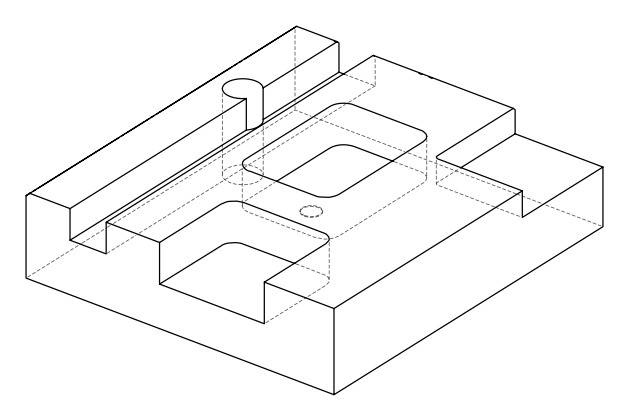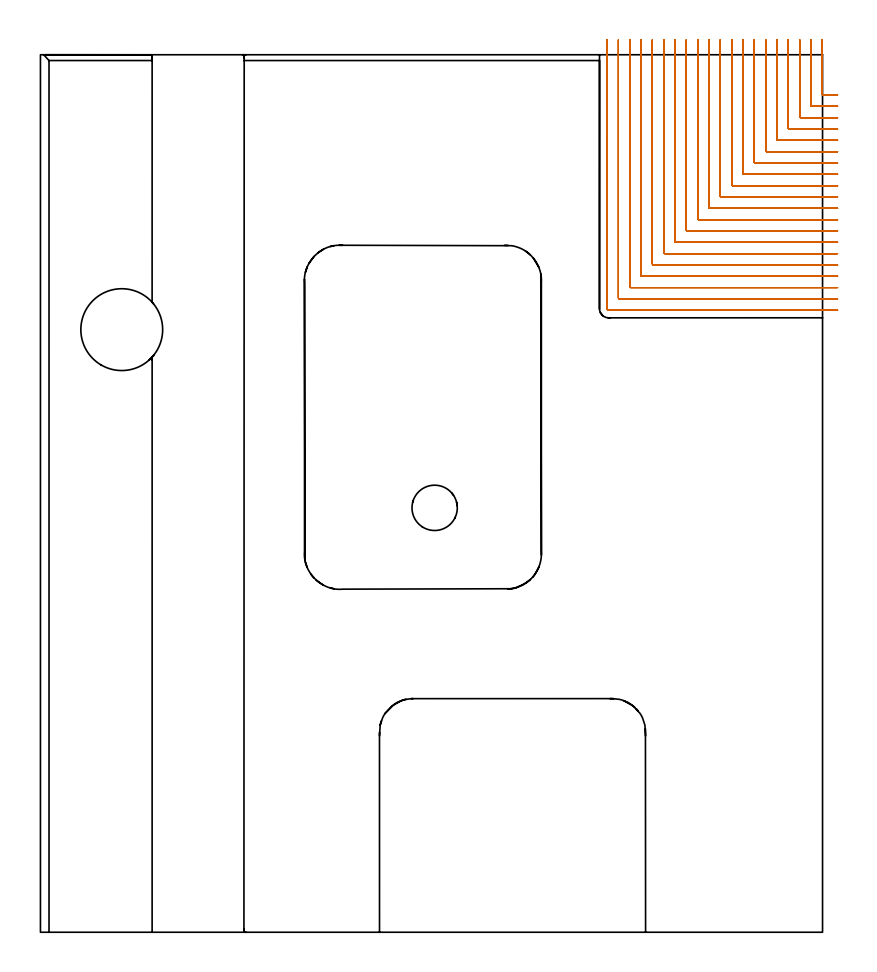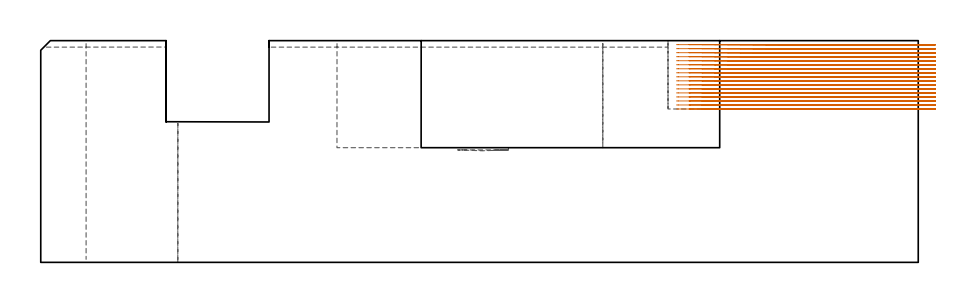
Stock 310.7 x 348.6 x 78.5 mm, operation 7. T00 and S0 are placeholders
(PLAN: 10 operations, 6 tool changes, 130.7 min)
(1 INDEXABLE_INSERT_DRILL_THROUGH_HOLE_FROM_SOLID | STEP1HOLE | NXT0302_007 | 0.33 min | 19950 mm3)
(2 DRILL_TO_ENLARGE_THROUGH_HOLE | STEP1HOLE | UGT0301_001 | 0.37 min | 45139 mm3)
(3 INDEXABLE_INSERT_DRILL_BLIND_HOLE_FROM_SOLID | STEP1POCKET | NXT0302_007 | 0.02 min | 9855 mm3)
(4 AREA_MILL | FG_CHAMFER_SURFACE | UGT0205_001 | 0.49 min | 120 mm3)
(5 AREA_MILL_1 | FG_CHAMFER_SURFACE_1 | UGT0205_001 | 1.28 min | 383 mm3)
(6 AREA_MILL_2 | FG_CHAMFER_SURFACE_2 | UGT0205_001 | 5.71 min | 2013 mm3)
(7 MILL_CORNER_NOTCH_RECTANGULAR | CORNER_NOTCH_RECTANGULAR | NXT0201_008 | Follow Part, ap 1.5, ae 75% | 85.57 min | 224010 mm3)
(8 MILL_RECTANGULAR_POCKET | POCKET_RECTANGULAR_STRAIGHT | UGT0201_094 | Follow Part, ap 5, ae 75% | 13.93 min | 471204 mm3)
(9 MILL_SLOT | SLOT_PARTIAL_RECTANGULAR | UGT0201_094 | Follow Part, ap 5, ae 75% | 16.21 min | 368966 mm3)
(10 MILL_RECTANGULAR_SLOT | SLOT_RECTANGULAR | UGT0201_004 | Follow Part, ap 8, ae 75% | 6.77 min | 363640 mm3)
(TOOL NXT0302_007 | Index. Insert Drill 18mm [880-D1800L25-05] | D18 PA176 FL90 Z2)
(TOOL UGT0301_001 | Twist Drill 32.5 mm | D32.5 PA118 FL185 Z2)
(TOOL UGT0205_001 | Chamfer Mill 20 x 3 x 45 deg. | D20 FL50 Z2)
(TOOL NXT0201_008 | ENDMILL 6mm [2P460-0600-NA 1630] | D6 FL26 Z6)
(TOOL UGT0201_094 | End mill 20 mm | D20 FL38 Z4)
(TOOL UGT0201_004 | End Mill 32 mm | D32 FL53 Z6)
(OP 7 MILL_CORNER_NOTCH_RECTANGULAR)
G17 G21 G94 G90
T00 M6
G54
G17 G0 G90 X310.6 Y354.6 S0 M3
G43 Z88.5 H1
Z77.076
G94 G1 Y351.6 F250.
Y332.895 F500.
G3 X310.895 Y332.6 R0.3
G1 X313.7
X316.7 F250.
G0 Z88.5
X306.1 Y354.6
Z77.076
G1 Y351.6
Y328.395 F500.
G3 X306.395 Y328.1 R0.3
G1 X313.7
X316.7 F250.
G0 Z88.5
X301.6 Y354.6
Z77.076
G1 Y351.6
Y323.895 F500.
G3 X301.895 Y323.6 R0.3
G1 X313.7
X316.7 F250.
G0 Z88.5
X297.1 Y354.6
Z77.076
G1 Y351.6
Y319.395 F500.
G3 X297.395 Y319.1 R0.3
G1 X313.7
X316.7 F250.
G0 Z88.5
X292.6 Y354.6
Z77.076
G1 Y351.6
Y314.895 F500.
G3 X292.895 Y314.6 R0.3
G1 X313.7
X316.7 F250.
G0 Z88.5
X288.1 Y354.6
Z77.076
G1 Y351.6
Y310.395 F500.
G3 X288.395 Y310.1 R0.3
G1 X313.7
X316.7 F250.
G0 Z88.5
X283.6 Y354.6
Z77.076
G1 Y351.6
Y305.896 F500.
G3 X283.896 Y305.6 R0.3
G1 X313.7
X316.7 F250.
G0 Z88.5
X279.1 Y354.6
Z77.076
G1 Y351.6
Y301.396 F500.
G3 X279.396 Y301.1 R0.3
G1 X313.7
X316.7 F250.
G0 Z88.5
X274.6 Y354.6
Z77.076
G1 Y351.6
Y296.896 F500.
G3 X274.896 Y296.6 R0.3
G1 X313.7
X316.7 F250.
G0 Z88.5
X270.1 Y354.6
Z77.076
G1 Y351.6
Y292.396 F500.
G3 X270.396 Y292.1 R0.3
G1 X313.7
X316.7 F250.
G0 Z88.5
X265.6 Y354.6
Z77.076
G1 Y351.6
Y287.896 F500.
G3 X265.896 Y287.6 R0.3
G1 X313.7
X316.7 F250.
G0 Z88.5
X261.1 Y354.6
Z77.076
G1 Y351.6
Y283.396 F500.
G3 X261.396 Y283.1 R0.3
G1 X313.7
X316.7 F250.
G0 Z88.5
X256.6 Y354.6
Z77.076
G1 Y351.6
Y278.897 F500.
G3 X256.897 Y278.6 R0.3
G1 X313.7
X316.7 F250.
G0 Z88.5
X252.1 Y354.6
Z77.076
G1 Y351.6
Y274.397 F500.
G3 X252.397 Y274.1 R0.3
G1 X313.7
X316.7 F250.
G0 Z88.5
X247.6 Y354.6
Z77.076
G1 Y351.6
Y269.897 F500.
G3 X247.897 Y269.6 R0.3
G1 X313.7
X316.7 F250.
G0 Z88.5
X243.1 Y354.6
Z77.076
G1 Y351.6
Y265.397 F500.
G3 X243.397 Y265.1 R0.3
G1 X313.7
X316.7 F250.
G0 Z88.5
X238.6 Y354.6
Z77.076
G1 Y351.6
Y260.897 F500.
G3 X238.897 Y260.6 R0.3
G1 X313.7
X316.7 F250.
G0 Z88.5
X234.1 Y354.6
Z77.076
G1 Y351.6
Y256.397 F500.
G3 X234.397 Y256.1 R0.3
G1 X313.7
X316.7 F250.
G0 Z88.5
X229.6 Y354.6
Z77.076
G1 Y351.6
Y251.898 F500.
G3 X229.898 Y251.6 R0.3
G1 X313.7
X316.7 F250.
G0 Z88.5
X225.1 Y354.6
Z77.076
G1 Y351.6
Y247.7 F500.
G3 X225.7 Y247.1 R0.6
G1 X313.7
X316.7 F250.
G0 Z88.5
X310.6 Y354.6
Z75.653
G1 Y351.6
Y332.895 F500.
G3 X310.895 Y332.6 R0.3
G1 X313.7
X316.7 F250.
G0 Z88.5
X306.1 Y354.6
Z75.653
G1 Y351.6
Y328.395 F500.
G3 X306.395 Y328.1 R0.3
G1 X313.7
X316.7 F250.
G0 Z88.5
X301.6 Y354.6
Z75.653
G1 Y351.6
Y323.895 F500.
G3 X301.895 Y323.6 R0.3
G1 X313.7
X316.7 F250.
G0 Z88.5
X297.1 Y354.6
Z75.653
G1 Y351.6
Y319.395 F500.
G3 X297.395 Y319.1 R0.3
G1 X313.7
X316.7 F250.
G0 Z88.5
X292.6 Y354.6
Z75.653
G1 Y351.6
Y314.895 F500.
G3 X292.895 Y314.6 R0.3
G1 X313.7
X316.7 F250.
G0 Z88.5
X288.1 Y354.6
Z75.653
G1 Y351.6
Y310.395 F500.
G3 X288.395 Y310.1 R0.3
G1 X313.7
X316.7 F250.
G0 Z88.5
X283.6 Y354.6
Z75.653
G1 Y351.6
Y305.896 F500.
G3 X283.896 Y305.6 R0.3
G1 X313.7
X316.7 F250.
G0 Z88.5
X279.1 Y354.6
Z75.653
G1 Y351.6
Y301.396 F500.
G3 X279.396 Y301.1 R0.3
G1 X313.7
X316.7 F250.
G0 Z88.5
X274.6 Y354.6
Z75.653
G1 Y351.6
Y296.896 F500.
G3 X274.896 Y296.6 R0.3
G1 X313.7
X316.7 F250.
G0 Z88.5
X270.1 Y354.6
Z75.653
G1 Y351.6
Y292.396 F500.
G3 X270.396 Y292.1 R0.3
G1 X313.7
X316.7 F250.
G0 Z88.5
X265.6 Y354.6
Z75.653
G1 Y351.6
Y287.896 F500.
G3 X265.896 Y287.6 R0.3
G1 X313.7
X316.7 F250.
G0 Z88.5
X261.1 Y354.6
Z75.653
G1 Y351.6
Y283.396 F500.
G3 X261.397 Y283.1 R0.3
G1 X313.7
X316.7 F250.
G0 Z88.5
X256.6 Y354.6
Z75.653
G1 Y351.6
Y278.897 F500.
G3 X256.897 Y278.6 R0.3
G1 X313.7
X316.7 F250.
G0 Z88.5
X252.1 Y354.6
Z75.653
G1 Y351.6
Y274.397 F500.
G3 X252.397 Y274.1 R0.3
G1 X313.7
X316.7 F250.
G0 Z88.5
X247.6 Y354.6
Z75.653
G1 Y351.6
Y269.897 F500.
G3 X247.897 Y269.6 R0.3
G1 X313.7
X316.7 F250.
G0 Z88.5
X243.1 Y354.6
Z75.653
G1 Y351.6
Y265.397 F500.
G3 X243.397 Y265.1 R0.3
G1 X313.7
X316.7 F250.
G0 Z88.5
X238.6 Y354.6
Z75.653
G1 Y351.6
Y260.897 F500.
G3 X238.897 Y260.6 R0.3
G1 X313.7
X316.7 F250.
G0 Z88.5
X234.1 Y354.6
Z75.653
G1 Y351.6
Y256.397 F500.
G3 X234.397 Y256.1 R0.3
G1 X313.7
X316.7 F250.
G0 Z88.5
X229.6 Y354.6
Z75.653
G1 Y351.6
Y251.898 F500.
G3 X229.898 Y251.6 R0.3
G1 X313.7
X316.7 F250.
G0 Z88.5
X225.1 Y354.6
Z75.653
G1 Y351.6
Y247.7 F500.
G3 X225.7 Y247.1 R0.6
G1 X313.7
X316.7 F250.
G0 Z88.5
X310.6 Y354.6
Z74.229
G1 Y351.6
Y332.895 F500.
G3 X310.895 Y332.6 R0.3
G1 X313.7
X316.7 F250.
G0 Z88.5
X306.1 Y354.6
Z74.229
G1 Y351.6
Y328.395 F500.
G3 X306.395 Y328.1 R0.3
G1 X313.7
X316.7 F250.
G0 Z88.5
X301.6 Y354.6
Z74.229
G1 Y351.6
Y323.895 F500.
G3 X301.895 Y323.6 R0.3
G1 X313.7
X316.7 F250.
G0 Z88.5
X297.1 Y354.6
Z74.229
G1 Y351.6
Y319.395 F500.
G3 X297.395 Y319.1 R0.3
G1 X313.7
X316.7 F250.
G0 Z88.5
X292.6 Y354.6
Z74.229
G1 Y351.6
Y314.895 F500.
G3 X292.895 Y314.6 R0.3
G1 X313.7
X316.7 F250.
G0 Z88.5
X288.1 Y354.6
Z74.229
G1 Y351.6
Y310.395 F500.
G3 X288.395 Y310.1 R0.3
G1 X313.7
X316.7 F250.
G0 Z88.5
X283.6 Y354.6
Z74.229
G1 Y351.6
Y305.896 F500.
G3 X283.896 Y305.6 R0.3
G1 X313.7
X316.7 F250.
G0 Z88.5
X279.1 Y354.6
Z74.229
G1 Y351.6
Y301.396 F500.
G3 X279.396 Y301.1 R0.3
G1 X313.7
X316.7 F250.
G0 Z88.5
X274.6 Y354.6
Z74.229
G1 Y351.6
Y296.896 F500.
G3 X274.896 Y296.6 R0.3
G1 X313.7
X316.7 F250.
G0 Z88.5
X270.1 Y354.6
Z74.229
G1 Y351.6
Y292.396 F500.
G3 X270.396 Y292.1 R0.3
G1 X313.7
X316.7 F250.
G0 Z88.5
X265.6 Y354.6
Z74.229
G1 Y351.6
Y287.896 F500.
G3 X265.896 Y287.6 R0.3
G1 X313.7
X316.7 F250.
G0 Z88.5
X261.1 Y354.6
Z74.229
G1 Y351.6
Y283.396 F500.
G3 X261.396 Y283.1 R0.3
G1 X313.7
X316.7 F250.
G0 Z88.5
X256.6 Y354.6
Z74.229
G1 Y351.6
Y278.897 F500.
G3 X256.897 Y278.6 R0.3
G1 X313.7
X316.7 F250.
G0 Z88.5
X252.1 Y354.6
Z74.229
G1 Y351.6
Y274.397 F500.
G3 X252.397 Y274.1 R0.3
G1 X313.7
X316.7 F250.
G0 Z88.5
X247.6 Y354.6
Z74.229
G1 Y351.6
Y269.897 F500.
G3 X247.897 Y269.6 R0.3
G1 X313.7
X316.7 F250.
G0 Z88.5
X243.1 Y354.6
Z74.229
G1 Y351.6
Y265.397 F500.
G3 X243.397 Y265.1 R0.3
G1 X313.7
X316.7 F250.
G0 Z88.5
X238.6 Y354.6
Z74.229
G1 Y351.6
Y260.897 F500.
G3 X238.897 Y260.6 R0.3
G1 X313.7
X316.7 F250.
G0 Z88.5
X234.1 Y354.6
Z74.229
G1 Y351.6
Y256.397 F500.
G3 X234.397 Y256.1 R0.3
G1 X313.7
X316.7 F250.
G0 Z88.5
X229.6 Y354.6
Z74.229
G1 Y351.6
Y251.898 F500.
G3 X229.898 Y251.6 R0.3
G1 X313.7
X316.7 F250.
G0 Z88.5
X225.1 Y354.6
Z74.229
G1 Y351.6
Y247.7 F500.
G3 X225.7 Y247.1 R0.6
G1 X313.7
X316.7 F250.
G0 Z88.5
X310.6 Y354.6
Z72.806
G1 Y351.6
Y332.895 F500.
G3 X310.895 Y332.6 R0.3
G1 X313.7
X316.7 F250.
G0 Z88.5
X306.1 Y354.6
Z72.806
G1 Y351.6
Y328.395 F500.
G3 X306.395 Y328.1 R0.3
G1 X313.7
X316.7 F250.
G0 Z88.5
X301.6 Y354.6
Z72.806
G1 Y351.6
Y323.895 F500.
G3 X301.895 Y323.6 R0.3
G1 X313.7
X316.7 F250.
G0 Z88.5
X297.1 Y354.6
Z72.806
G1 Y351.6
Y319.395 F500.
G3 X297.395 Y319.1 R0.3
G1 X313.7
X316.7 F250.
G0 Z88.5
X292.6 Y354.6
Z72.806
G1 Y351.6
Y314.895 F500.
G3 X292.895 Y314.6 R0.3
G1 X313.7
X316.7 F250.
G0 Z88.5
X288.1 Y354.6
Z72.806
G1 Y351.6
Y310.395 F500.
G3 X288.395 Y310.1 R0.3
G1 X313.7
X316.7 F250.
G0 Z88.5
X283.6 Y354.6
Z72.806
G1 Y351.6
Y305.896 F500.
G3 X283.896 Y305.6 R0.3
G1 X313.7
X316.7 F250.
G0 Z88.5
X279.1 Y354.6
Z72.806
G1 Y351.6
Y301.396 F500.
G3 X279.396 Y301.1 R0.3
G1 X313.7
X316.7 F250.
G0 Z88.5
X274.6 Y354.6
Z72.806
G1 Y351.6
Y296.896 F500.
G3 X274.896 Y296.6 R0.3
G1 X313.7
X316.7 F250.
G0 Z88.5
X270.1 Y354.6
Z72.806
G1 Y351.6
Y292.396 F500.
G3 X270.396 Y292.1 R0.3
G1 X313.7
X316.7 F250.
G0 Z88.5
X265.6 Y354.6
Z72.806
G1 Y351.6
Y287.896 F500.
G3 X265.896 Y287.6 R0.3
G1 X313.7
X316.7 F250.
G0 Z88.5
X261.1 Y354.6
Z72.806
G1 Y351.6
Y283.396 F500.
G3 X261.396 Y283.1 R0.3
G1 X313.7
X316.7 F250.
G0 Z88.5
X256.6 Y354.6
Z72.806
G1 Y351.6
Y278.897 F500.
G3 X256.897 Y278.6 R0.3
G1 X313.7
X316.7 F250.
G0 Z88.5
X252.1 Y354.6
Z72.806
G1 Y351.6
Y274.397 F500.
G3 X252.397 Y274.1 R0.3
G1 X313.7
X316.7 F250.
G0 Z88.5
X247.6 Y354.6
Z72.806
G1 Y351.6
Y269.897 F500.
G3 X247.897 Y269.6 R0.3
G1 X313.7
X316.7 F250.
G0 Z88.5
X243.1 Y354.6
Z72.806
G1 Y351.6
Y265.397 F500.
G3 X243.397 Y265.1 R0.3
G1 X313.7
X316.7 F250.
G0 Z88.5
X238.6 Y354.6
Z72.806
G1 Y351.6
Y260.897 F500.
G3 X238.897 Y260.6 R0.3
G1 X313.7
X316.7 F250.
G0 Z88.5
X234.1 Y354.6
Z72.806
G1 Y351.6
Y256.397 F500.
G3 X234.397 Y256.1 R0.3
G1 X313.7
X316.7 F250.
G0 Z88.5
X229.6 Y354.6
Z72.806
G1 Y351.6
Y251.898 F500.
G3 X229.898 Y251.6 R0.3
G1 X313.7
X316.7 F250.
G0 Z88.5
X225.1 Y354.6
Z72.806
G1 Y351.6
Y247.7 F500.
G3 X225.7 Y247.1 R0.6
G1 X313.7
X316.7 F250.
G0 Z88.5
X310.6 Y354.6
Z71.382
G1 Y351.6
Y332.895 F500.
G3 X310.895 Y332.6 R0.3
G1 X313.7
X316.7 F250.
G0 Z88.5
X306.1 Y354.6
Z71.382
G1 Y351.6
Y328.395 F500.
G3 X306.395 Y328.1 R0.3
G1 X313.7
X316.7 F250.
G0 Z88.5
X301.6 Y354.6
Z71.382
G1 Y351.6
Y323.895 F500.
G3 X301.895 Y323.6 R0.3
G1 X313.7
X316.7 F250.
G0 Z88.5
X297.1 Y354.6
Z71.382
G1 Y351.6
Y319.395 F500.
G3 X297.395 Y319.1 R0.3
G1 X313.7
X316.7 F250.
G0 Z88.5
X292.6 Y354.6
Z71.382
G1 Y351.6
Y314.895 F500.
G3 X292.895 Y314.6 R0.3
G1 X313.7
X316.7 F250.
G0 Z88.5
X288.1 Y354.6
Z71.382
G1 Y351.6
Y310.395 F500.
G3 X288.395 Y310.1 R0.3
G1 X313.7
X316.7 F250.
G0 Z88.5
X283.6 Y354.6
Z71.382
G1 Y351.6
Y305.896 F500.
G3 X283.896 Y305.6 R0.3
G1 X313.7
X316.7 F250.
G0 Z88.5
X279.1 Y354.6
Z71.382
G1 Y351.6
Y301.396 F500.
G3 X279.396 Y301.1 R0.3
G1 X313.7
X316.7 F250.
G0 Z88.5
X274.6 Y354.6
Z71.382
G1 Y351.6
Y296.896 F500.
G3 X274.896 Y296.6 R0.3
G1 X313.7
X316.7 F250.
G0 Z88.5
X270.1 Y354.6
Z71.382
G1 Y351.6
Y292.396 F500.
G3 X270.396 Y292.1 R0.3
G1 X313.7
X316.7 F250.
G0 Z88.5
X265.6 Y354.6
Z71.382
G1 Y351.6
Y287.896 F500.
G3 X265.896 Y287.6 R0.3
G1 X313.7
X316.7 F250.
G0 Z88.5
X261.1 Y354.6
Z71.382
G1 Y351.6
Y283.396 F500.
G3 X261.396 Y283.1 R0.3
G1 X313.7
X316.7 F250.
G0 Z88.5
X256.6 Y354.6
Z71.382
G1 Y351.6
Y278.897 F500.
G3 X256.897 Y278.6 R0.3
G1 X313.7
X316.7 F250.
G0 Z88.5
X252.1 Y354.6
Z71.382
G1 Y351.6
Y274.397 F500.
G3 X252.397 Y274.1 R0.3
G1 X313.7
X316.7 F250.
G0 Z88.5
X247.6 Y354.6
Z71.382
G1 Y351.6
Y269.897 F500.
G3 X247.897 Y269.6 R0.3
G1 X313.7
X316.7 F250.
G0 Z88.5
X243.1 Y354.6
Z71.382
G1 Y351.6
Y265.397 F500.
G3 X243.397 Y265.1 R0.3
G1 X313.7
X316.7 F250.
G0 Z88.5
X238.6 Y354.6
Z71.382
G1 Y351.6
Y260.897 F500.
G3 X238.897 Y260.6 R0.3
G1 X313.7
X316.7 F250.
G0 Z88.5
X234.1 Y354.6
Z71.382
G1 Y351.6
Y256.397 F500.
G3 X234.397 Y256.1 R0.3
G1 X313.7
X316.7 F250.
G0 Z88.5
X229.6 Y354.6
Z71.382
G1 Y351.6
Y251.898 F500.
G3 X229.898 Y251.6 R0.3
G1 X313.7
X316.7 F250.
G0 Z88.5
X225.1 Y354.6
Z71.382
G1 Y351.6
Y247.7 F500.
G3 X225.7 Y247.1 R0.6
G1 X313.7
X316.7 F250.
G0 Z88.5
X310.6 Y354.6
Z69.959
G1 Y351.6
Y332.895 F500.
G3 X310.895 Y332.6 R0.3
G1 X313.7
X316.7 F250.
G0 Z88.5
X306.1 Y354.6
Z69.959
G1 Y351.6
Y328.395 F500.
G3 X306.395 Y328.1 R0.3
G1 X313.7
X316.7 F250.
G0 Z88.5
X301.6 Y354.6
Z69.959
G1 Y351.6
Y323.895 F500.
G3 X301.895 Y323.6 R0.3
G1 X313.7
X316.7 F250.
G0 Z88.5
X297.1 Y354.6
Z69.959
G1 Y351.6
Y319.395 F500.
G3 X297.395 Y319.1 R0.3
G1 X313.7
X316.7 F250.
G0 Z88.5
X292.6 Y354.6
Z69.959
G1 Y351.6
Y314.895 F500.
G3 X292.895 Y314.6 R0.3
G1 X313.7
X316.7 F250.
G0 Z88.5
X288.1 Y354.6
Z69.959
G1 Y351.6
Y310.395 F500.
G3 X288.395 Y310.1 R0.3
G1 X313.7
X316.7 F250.
G0 Z88.5
X283.6 Y354.6
Z69.959
G1 Y351.6
Y305.896 F500.
G3 X283.896 Y305.6 R0.3
G1 X313.7
X316.7 F250.
G0 Z88.5
X279.1 Y354.6
Z69.959
G1 Y351.6
Y301.396 F500.
G3 X279.396 Y301.1 R0.3
G1 X313.7
X316.7 F250.
G0 Z88.5
X274.6 Y354.6
Z69.959
G1 Y351.6
Y296.896 F500.
G3 X274.896 Y296.6 R0.3
G1 X313.7
X316.7 F250.
G0 Z88.5
X270.1 Y354.6
Z69.959
G1 Y351.6
Y292.396 F500.
G3 X270.396 Y292.1 R0.3
G1 X313.7
X316.7 F250.
G0 Z88.5
X265.6 Y354.6
Z69.959
G1 Y351.6
Y287.896 F500.
G3 X265.896 Y287.6 R0.3
G1 X313.7
X316.7 F250.
G0 Z88.5
X261.1 Y354.6
Z69.959
G1 Y351.6
Y283.396 F500.
G3 X261.396 Y283.1 R0.3
G1 X313.7
X316.7 F250.
G0 Z88.5
X256.6 Y354.6
Z69.959
G1 Y351.6
Y278.897 F500.
G3 X256.897 Y278.6 R0.3
G1 X313.7
X316.7 F250.
G0 Z88.5
X252.1 Y354.6
Z69.959
G1 Y351.6
Y274.397 F500.
G3 X252.397 Y274.1 R0.3
G1 X313.7
X316.7 F250.
G0 Z88.5
X247.6 Y354.6
Z69.959
G1 Y351.6
Y269.897 F500.
G3 X247.897 Y269.6 R0.3
G1 X313.7
X316.7 F250.
G0 Z88.5
X243.1 Y354.6
Z69.959
G1 Y351.6
Y265.397 F500.
G3 X243.397 Y265.1 R0.3
G1 X313.7
X316.7 F250.
G0 Z88.5
X238.6 Y354.6
Z69.959
G1 Y351.6
Y260.897 F500.
G3 X238.897 Y260.6 R0.3
G1 X313.7
X316.7 F250.
G0 Z88.5
X234.1 Y354.6
Z69.959
G1 Y351.6
Y256.397 F500.
G3 X234.397 Y256.1 R0.3
G1 X313.7
X316.7 F250.
G0 Z88.5
X229.6 Y354.6
Z69.959
G1 Y351.6
Y251.898 F500.
G3 X229.898 Y251.6 R0.3
G1 X313.7
X316.7 F250.
G0 Z88.5
X225.1 Y354.6
Z69.959
G1 Y351.6
Y247.7 F500.
G3 X225.7 Y247.1 R0.6
G1 X313.7
X316.7 F250.
G0 Z88.5
X310.6 Y354.6
Z68.535
G1 Y351.6
Y332.895 F500.
G3 X310.895 Y332.6 R0.3
G1 X313.7
X316.7 F250.
G0 Z88.5
X306.1 Y354.6
Z68.535
G1 Y351.6
Y328.395 F500.
G3 X306.395 Y328.1 R0.3
G1 X313.7
X316.7 F250.
G0 Z88.5
X301.6 Y354.6
Z68.535
G1 Y351.6
Y323.895 F500.
G3 X301.895 Y323.6 R0.3
G1 X313.7
X316.7 F250.
G0 Z88.5
X297.1 Y354.6
Z68.535
G1 Y351.6
Y319.395 F500.
G3 X297.395 Y319.1 R0.3
G1 X313.7
X316.7 F250.
G0 Z88.5
X292.6 Y354.6
Z68.535
G1 Y351.6
Y314.895 F500.
G3 X292.895 Y314.6 R0.3
G1 X313.7
X316.7 F250.
G0 Z88.5
X288.1 Y354.6
Z68.535
G1 Y351.6
Y310.395 F500.
G3 X288.395 Y310.1 R0.3
G1 X313.7
X316.7 F250.
G0 Z88.5
X283.6 Y354.6
Z68.535
G1 Y351.6
Y305.896 F500.
G3 X283.896 Y305.6 R0.3
G1 X313.7
X316.7 F250.
G0 Z88.5
X279.1 Y354.6
Z68.535
G1 Y351.6
Y301.396 F500.
G3 X279.396 Y301.1 R0.3
G1 X313.7
X316.7 F250.
G0 Z88.5
X274.6 Y354.6
Z68.535
G1 Y351.6
Y296.896 F500.
G3 X274.896 Y296.6 R0.3
G1 X313.7
X316.7 F250.
G0 Z88.5
X270.1 Y354.6
Z68.535
G1 Y351.6
Y292.396 F500.
G3 X270.396 Y292.1 R0.3
G1 X313.7
X316.7 F250.
G0 Z88.5
X265.6 Y354.6
Z68.535
G1 Y351.6
Y287.896 F500.
G3 X265.896 Y287.6 R0.3
G1 X313.7
X316.7 F250.
G0 Z88.5
X261.1 Y354.6
Z68.535
G1 Y351.6
Y283.396 F500.
G3 X261.396 Y283.1 R0.3
G1 X313.7
X316.7 F250.
G0 Z88.5
X256.6 Y354.6
Z68.535
G1 Y351.6
Y278.897 F500.
G3 X256.897 Y278.6 R0.3
G1 X313.7
X316.7 F250.
G0 Z88.5
X252.1 Y354.6
Z68.535
G1 Y351.6
Y274.397 F500.
G3 X252.397 Y274.1 R0.3
G1 X313.7
X316.7 F250.
G0 Z88.5
X247.6 Y354.6
Z68.535
G1 Y351.6
Y269.897 F500.
G3 X247.897 Y269.6 R0.3
G1 X313.7
X316.7 F250.
G0 Z88.5
X243.1 Y354.6
Z68.535
G1 Y351.6
Y265.397 F500.
G3 X243.397 Y265.1 R0.3
G1 X313.7
X316.7 F250.
G0 Z88.5
X238.6 Y354.6
Z68.535
G1 Y351.6
Y260.897 F500.
G3 X238.897 Y260.6 R0.3
G1 X313.7
X316.7 F250.
G0 Z88.5
X234.1 Y354.6
Z68.535
G1 Y351.6
Y256.397 F500.
G3 X234.397 Y256.1 R0.3
G1 X313.7
X316.7 F250.
G0 Z88.5
X229.6 Y354.6
Z68.535
G1 Y351.6
Y251.898 F500.
G3 X229.898 Y251.6 R0.3
G1 X313.7
X316.7 F250.
G0 Z88.5
X225.1 Y354.6
Z68.535
G1 Y351.6
Y247.7 F500.
G3 X225.7 Y247.1 R0.6
G1 X313.7
X316.7 F250.
G0 Z88.5
X310.6 Y354.6
Z67.112
G1 Y351.6
Y332.895 F500.
G3 X310.895 Y332.6 R0.3
G1 X313.7
X316.7 F250.
G0 Z88.5
X306.1 Y354.6
Z67.112
G1 Y351.6
Y328.395 F500.
G3 X306.395 Y328.1 R0.3
G1 X313.7
X316.7 F250.
G0 Z88.5
X301.6 Y354.6
Z67.112
G1 Y351.6
Y323.895 F500.
G3 X301.895 Y323.6 R0.3
G1 X313.7
X316.7 F250.
G0 Z88.5
X297.1 Y354.6
Z67.112
G1 Y351.6
Y319.395 F500.
G3 X297.395 Y319.1 R0.3
G1 X313.7
X316.7 F250.
G0 Z88.5
X292.6 Y354.6
Z67.112
G1 Y351.6
Y314.895 F500.
G3 X292.895 Y314.6 R0.3
G1 X313.7
X316.7 F250.
G0 Z88.5
X288.1 Y354.6
Z67.112
G1 Y351.6
Y310.395 F500.
G3 X288.395 Y310.1 R0.3
G1 X313.7
X316.7 F250.
G0 Z88.5
X283.6 Y354.6
Z67.112
G1 Y351.6
Y305.896 F500.
G3 X283.896 Y305.6 R0.3
G1 X313.7
X316.7 F250.
G0 Z88.5
X279.1 Y354.6
Z67.112
G1 Y351.6
Y301.396 F500.
G3 X279.396 Y301.1 R0.3
G1 X313.7
X316.7 F250.
G0 Z88.5
X274.6 Y354.6
Z67.112
G1 Y351.6
Y296.896 F500.
G3 X274.896 Y296.6 R0.3
G1 X313.7
X316.7 F250.
G0 Z88.5
X270.1 Y354.6
Z67.112
G1 Y351.6
Y292.396 F500.
G3 X270.396 Y292.1 R0.3
G1 X313.7
X316.7 F250.
G0 Z88.5
X265.6 Y354.6
Z67.112
G1 Y351.6
Y287.896 F500.
G3 X265.896 Y287.6 R0.3
G1 X313.7
X316.7 F250.
G0 Z88.5
X261.1 Y354.6
Z67.112
G1 Y351.6
Y283.396 F500.
G3 X261.396 Y283.1 R0.3
G1 X313.7
X316.7 F250.
G0 Z88.5
X256.6 Y354.6
Z67.112
G1 Y351.6
Y278.897 F500.
G3 X256.897 Y278.6 R0.3
G1 X313.7
X316.7 F250.
G0 Z88.5
X252.1 Y354.6
Z67.112
G1 Y351.6
Y274.397 F500.
G3 X252.397 Y274.1 R0.3
G1 X313.7
X316.7 F250.
G0 Z88.5
X247.6 Y354.6
Z67.112
G1 Y351.6
Y269.897 F500.
G3 X247.897 Y269.6 R0.3
G1 X313.7
X316.7 F250.
G0 Z88.5
X243.1 Y354.6
Z67.112
G1 Y351.6
Y265.397 F500.
G3 X243.397 Y265.1 R0.3
G1 X313.7
X316.7 F250.
G0 Z88.5
X238.6 Y354.6
Z67.112
G1 Y351.6
Y260.897 F500.
G3 X238.897 Y260.6 R0.3
G1 X313.7
X316.7 F250.
G0 Z88.5
X234.1 Y354.6
Z67.112
G1 Y351.6
Y256.397 F500.
G3 X234.397 Y256.1 R0.3
G1 X313.7
X316.7 F250.
G0 Z88.5
X229.6 Y354.6
Z67.112
G1 Y351.6
Y251.898 F500.
G3 X229.898 Y251.6 R0.3
G1 X313.7
X316.7 F250.
G0 Z88.5
X225.1 Y354.6
Z67.112
G1 Y351.6
Y247.7 F500.
G3 X225.7 Y247.1 R0.6
G1 X313.7
X316.7 F250.
G0 Z88.5
X310.6 Y354.6
Z65.688
G1 Y351.6
Y332.895 F500.
G3 X310.895 Y332.6 R0.3
G1 X313.7
X316.7 F250.
G0 Z88.5
X306.1 Y354.6
Z65.688
G1 Y351.6
Y328.395 F500.
G3 X306.395 Y328.1 R0.3
G1 X313.7
X316.7 F250.
G0 Z88.5
X301.6 Y354.6
Z65.688
G1 Y351.6
Y323.895 F500.
G3 X301.895 Y323.6 R0.3
G1 X313.7
X316.7 F250.
G0 Z88.5
X297.1 Y354.6
Z65.688
G1 Y351.6
Y319.395 F500.
G3 X297.395 Y319.1 R0.3
G1 X313.7
X316.7 F250.
G0 Z88.5
X292.6 Y354.6
Z65.688
G1 Y351.6
Y314.895 F500.
G3 X292.895 Y314.6 R0.3
G1 X313.7
X316.7 F250.
G0 Z88.5
X288.1 Y354.6
Z65.688
G1 Y351.6
Y310.395 F500.
G3 X288.395 Y310.1 R0.3
G1 X313.7
X316.7 F250.
G0 Z88.5
X283.6 Y354.6
Z65.688
G1 Y351.6
Y305.896 F500.
G3 X283.896 Y305.6 R0.3
G1 X313.7
X316.7 F250.
G0 Z88.5
X279.1 Y354.6
Z65.688
G1 Y351.6
Y301.396 F500.
G3 X279.396 Y301.1 R0.3
G1 X313.7
X316.7 F250.
G0 Z88.5
X274.6 Y354.6
Z65.688
G1 Y351.6
Y296.896 F500.
G3 X274.896 Y296.6 R0.3
G1 X313.7
X316.7 F250.
G0 Z88.5
X270.1 Y354.6
Z65.688
G1 Y351.6
Y292.396 F500.
G3 X270.396 Y292.1 R0.3
G1 X313.7
X316.7 F250.
G0 Z88.5
X265.6 Y354.6
Z65.688
G1 Y351.6
Y287.896 F500.
G3 X265.896 Y287.6 R0.3
G1 X313.7
X316.7 F250.
G0 Z88.5
X261.1 Y354.6
Z65.688
G1 Y351.6
Y283.396 F500.
G3 X261.396 Y283.1 R0.3
G1 X313.7
X316.7 F250.
G0 Z88.5
X256.6 Y354.6
Z65.688
G1 Y351.6
Y278.897 F500.
G3 X256.897 Y278.6 R0.3
G1 X313.7
X316.7 F250.
G0 Z88.5
X252.1 Y354.6
Z65.688
G1 Y351.6
Y274.397 F500.
G3 X252.397 Y274.1 R0.3
G1 X313.7
X316.7 F250.
G0 Z88.5
X247.6 Y354.6
Z65.688
G1 Y351.6
Y269.897 F500.
G3 X247.897 Y269.6 R0.3
G1 X313.7
X316.7 F250.
G0 Z88.5
X243.1 Y354.6
Z65.688
G1 Y351.6
Y265.397 F500.
G3 X243.397 Y265.1 R0.3
G1 X313.7
X316.7 F250.
G0 Z88.5
X238.6 Y354.6
Z65.688
G1 Y351.6
Y260.897 F500.
G3 X238.897 Y260.6 R0.3
G1 X313.7
X316.7 F250.
G0 Z88.5
X234.1 Y354.6
Z65.688
G1 Y351.6
Y256.397 F500.
G3 X234.397 Y256.1 R0.3
G1 X313.7
X316.7 F250.
G0 Z88.5
X229.6 Y354.6
Z65.688
G1 Y351.6
Y251.898 F500.
G3 X229.898 Y251.6 R0.3
G1 X313.7
X316.7 F250.
G0 Z88.5
X225.1 Y354.6
Z65.688
G1 Y351.6
Y247.7 F500.
G3 X225.7 Y247.1 R0.6
G1 X313.7
X316.7 F250.
G0 Z88.5
X310.6 Y354.6
Z64.265
G1 Y351.6
Y332.895 F500.
G3 X310.895 Y332.6 R0.3
G1 X313.7
X316.7 F250.
G0 Z88.5
X306.1 Y354.6
Z64.265
G1 Y351.6
Y328.395 F500.
G3 X306.395 Y328.1 R0.3
G1 X313.7
X316.7 F250.
G0 Z88.5
X301.6 Y354.6
Z64.265
G1 Y351.6
Y323.895 F500.
G3 X301.895 Y323.6 R0.3
G1 X313.7
X316.7 F250.
G0 Z88.5
X297.1 Y354.6
Z64.265
G1 Y351.6
Y319.395 F500.
G3 X297.395 Y319.1 R0.3
G1 X313.7
X316.7 F250.
G0 Z88.5
X292.6 Y354.6
Z64.265
G1 Y351.6
Y314.895 F500.
G3 X292.895 Y314.6 R0.3
G1 X313.7
X316.7 F250.
G0 Z88.5
X288.1 Y354.6
Z64.265
G1 Y351.6
Y310.395 F500.
G3 X288.395 Y310.1 R0.3
G1 X313.7
X316.7 F250.
G0 Z88.5
X283.6 Y354.6
Z64.265
G1 Y351.6
Y305.896 F500.
G3 X283.896 Y305.6 R0.3
G1 X313.7
X316.7 F250.
G0 Z88.5
X279.1 Y354.6
Z64.265
G1 Y351.6
Y301.396 F500.
G3 X279.396 Y301.1 R0.3
G1 X313.7
X316.7 F250.
G0 Z88.5
X274.6 Y354.6
Z64.265
G1 Y351.6
Y296.896 F500.
G3 X274.896 Y296.6 R0.3
G1 X313.7
X316.7 F250.
G0 Z88.5
X270.1 Y354.6
Z64.265
G1 Y351.6
Y292.396 F500.
G3 X270.396 Y292.1 R0.3
G1 X313.7
X316.7 F250.
G0 Z88.5
X265.6 Y354.6
Z64.265
G1 Y351.6
Y287.896 F500.
G3 X265.896 Y287.6 R0.3
G1 X313.7
X316.7 F250.
G0 Z88.5
X261.1 Y354.6
Z64.265
G1 Y351.6
Y283.396 F500.
G3 X261.396 Y283.1 R0.3
G1 X313.7
X316.7 F250.
G0 Z88.5
X256.6 Y354.6
Z64.265
G1 Y351.6
Y278.897 F500.
G3 X256.897 Y278.6 R0.3
G1 X313.7
X316.7 F250.
G0 Z88.5
X252.1 Y354.6
Z64.265
G1 Y351.6
Y274.397 F500.
G3 X252.397 Y274.1 R0.3
G1 X313.7
X316.7 F250.
G0 Z88.5
X247.6 Y354.6
Z64.265
G1 Y351.6
Y269.897 F500.
G3 X247.897 Y269.6 R0.3
G1 X313.7
X316.7 F250.
G0 Z88.5
X243.1 Y354.6
Z64.265
G1 Y351.6
Y265.397 F500.
G3 X243.397 Y265.1 R0.3
G1 X313.7
X316.7 F250.
G0 Z88.5
X238.6 Y354.6
Z64.265
G1 Y351.6
Y260.897 F500.
G3 X238.897 Y260.6 R0.3
G1 X313.7
X316.7 F250.
G0 Z88.5
X234.1 Y354.6
Z64.265
G1 Y351.6
Y256.397 F500.
G3 X234.397 Y256.1 R0.3
G1 X313.7
X316.7 F250.
G0 Z88.5
X229.6 Y354.6
Z64.265
G1 Y351.6
Y251.898 F500.
G3 X229.898 Y251.6 R0.3
G1 X313.7
X316.7 F250.
G0 Z88.5
X225.1 Y354.6
Z64.265
G1 Y351.6
Y247.7 F500.
G3 X225.7 Y247.1 R0.6
G1 X313.7
X316.7 F250.
G0 Z88.5
X310.6 Y354.6
Z62.841
G1 Y351.6
Y332.895 F500.
G3 X310.895 Y332.6 R0.3
G1 X313.7
X316.7 F250.
G0 Z88.5
X306.1 Y354.6
Z62.841
G1 Y351.6
Y328.395 F500.
G3 X306.395 Y328.1 R0.3
G1 X313.7
X316.7 F250.
G0 Z88.5
X301.6 Y354.6
Z62.841
G1 Y351.6
Y323.895 F500.
G3 X301.895 Y323.6 R0.3
G1 X313.7
X316.7 F250.
G0 Z88.5
X297.1 Y354.6
Z62.841
G1 Y351.6
Y319.395 F500.
G3 X297.395 Y319.1 R0.3
G1 X313.7
X316.7 F250.
G0 Z88.5
X292.6 Y354.6
Z62.841
G1 Y351.6
Y314.895 F500.
G3 X292.895 Y314.6 R0.3
G1 X313.7
X316.7 F250.
G0 Z88.5
X288.1 Y354.6
Z62.841
G1 Y351.6
Y310.395 F500.
G3 X288.395 Y310.1 R0.3
G1 X313.7
X316.7 F250.
G0 Z88.5
X283.6 Y354.6
Z62.841
G1 Y351.6
Y305.896 F500.
G3 X283.896 Y305.6 R0.3
G1 X313.7
X316.7 F250.
G0 Z88.5
X279.1 Y354.6
Z62.841
G1 Y351.6
Y301.396 F500.
G3 X279.396 Y301.1 R0.3
G1 X313.7
X316.7 F250.
G0 Z88.5
X274.6 Y354.6
Z62.841
G1 Y351.6
Y296.896 F500.
G3 X274.896 Y296.6 R0.3
G1 X313.7
X316.7 F250.
G0 Z88.5
X270.1 Y354.6
Z62.841
G1 Y351.6
Y292.396 F500.
G3 X270.396 Y292.1 R0.3
G1 X313.7
X316.7 F250.
G0 Z88.5
X265.6 Y354.6
Z62.841
G1 Y351.6
Y287.896 F500.
G3 X265.896 Y287.6 R0.3
G1 X313.7
X316.7 F250.
G0 Z88.5
X261.1 Y354.6
Z62.841
G1 Y351.6
Y283.396 F500.
G3 X261.396 Y283.1 R0.3
G1 X313.7
X316.7 F250.
G0 Z88.5
X256.6 Y354.6
Z62.841
G1 Y351.6
Y278.897 F500.
G3 X256.897 Y278.6 R0.3
G1 X313.7
X316.7 F250.
G0 Z88.5
X252.1 Y354.6
Z62.841
G1 Y351.6
Y274.397 F500.
G3 X252.397 Y274.1 R0.3
G1 X313.7
X316.7 F250.
G0 Z88.5
X247.6 Y354.6
Z62.841
G1 Y351.6
Y269.897 F500.
G3 X247.897 Y269.6 R0.3
G1 X313.7
X316.7 F250.
G0 Z88.5
X243.1 Y354.6
Z62.841
G1 Y351.6
Y265.397 F500.
G3 X243.397 Y265.1 R0.3
G1 X313.7
X316.7 F250.
G0 Z88.5
X238.6 Y354.6
Z62.841
G1 Y351.6
Y260.897 F500.
G3 X238.897 Y260.6 R0.3
G1 X313.7
X316.7 F250.
G0 Z88.5
X234.1 Y354.6
Z62.841
G1 Y351.6
Y256.397 F500.
G3 X234.397 Y256.1 R0.3
G1 X313.7
X316.7 F250.
G0 Z88.5
X229.6 Y354.6
Z62.841
G1 Y351.6
Y251.898 F500.
G3 X229.898 Y251.6 R0.3
G1 X313.7
X316.7 F250.
G0 Z88.5
X225.1 Y354.6
Z62.841
G1 Y351.6
Y247.7 F500.
G3 X225.7 Y247.1 R0.6
G1 X313.7
X316.7 F250.
G0 Z88.5
X310.6 Y354.6
Z61.418
G1 Y351.6
Y332.895 F500.
G3 X310.895 Y332.6 R0.3
G1 X313.7
X316.7 F250.
G0 Z88.5
X306.1 Y354.6
Z61.418
G1 Y351.6
Y328.395 F500.
G3 X306.395 Y328.1 R0.3
G1 X313.7
X316.7 F250.
G0 Z88.5
X301.6 Y354.6
Z61.418
G1 Y351.6
Y323.895 F500.
G3 X301.895 Y323.6 R0.3
G1 X313.7
X316.7 F250.
G0 Z88.5
X297.1 Y354.6
Z61.418
G1 Y351.6
Y319.395 F500.
G3 X297.395 Y319.1 R0.3
G1 X313.7
X316.7 F250.
G0 Z88.5
X292.6 Y354.6
Z61.418
G1 Y351.6
Y314.895 F500.
G3 X292.895 Y314.6 R0.3
G1 X313.7
X316.7 F250.
G0 Z88.5
X288.1 Y354.6
Z61.418
G1 Y351.6
Y310.395 F500.
G3 X288.395 Y310.1 R0.3
G1 X313.7
X316.7 F250.
G0 Z88.5
X283.6 Y354.6
Z61.418
G1 Y351.6
Y305.896 F500.
G3 X283.896 Y305.6 R0.3
G1 X313.7
X316.7 F250.
G0 Z88.5
X279.1 Y354.6
Z61.418
G1 Y351.6
Y301.396 F500.
G3 X279.396 Y301.1 R0.3
G1 X313.7
X316.7 F250.
G0 Z88.5
X274.6 Y354.6
Z61.418
G1 Y351.6
Y296.896 F500.
G3 X274.896 Y296.6 R0.3
G1 X313.7
X316.7 F250.
G0 Z88.5
X270.1 Y354.6
Z61.418
G1 Y351.6
Y292.396 F500.
G3 X270.396 Y292.1 R0.3
G1 X313.7
X316.7 F250.
G0 Z88.5
X265.6 Y354.6
Z61.418
G1 Y351.6
Y287.896 F500.
G3 X265.896 Y287.6 R0.3
G1 X313.7
X316.7 F250.
G0 Z88.5
X261.1 Y354.6
Z61.418
G1 Y351.6
Y283.396 F500.
G3 X261.396 Y283.1 R0.3
G1 X313.7
X316.7 F250.
G0 Z88.5
X256.6 Y354.6
Z61.418
G1 Y351.6
Y278.897 F500.
G3 X256.897 Y278.6 R0.3
G1 X313.7
X316.7 F250.
G0 Z88.5
X252.1 Y354.6
Z61.418
G1 Y351.6
Y274.397 F500.
G3 X252.397 Y274.1 R0.3
G1 X313.7
X316.7 F250.
G0 Z88.5
X247.6 Y354.6
Z61.418
G1 Y351.6
Y269.897 F500.
G3 X247.897 Y269.6 R0.3
G1 X313.7
X316.7 F250.
G0 Z88.5
X243.1 Y354.6
Z61.418
G1 Y351.6
Y265.397 F500.
G3 X243.397 Y265.1 R0.3
G1 X313.7
X316.7 F250.
G0 Z88.5
X238.6 Y354.6
Z61.418
G1 Y351.6
Y260.897 F500.
G3 X238.897 Y260.6 R0.3
G1 X313.7
X316.7 F250.
G0 Z88.5
X234.1 Y354.6
Z61.418
G1 Y351.6
Y256.397 F500.
G3 X234.397 Y256.1 R0.3
G1 X313.7
X316.7 F250.
G0 Z88.5
X229.6 Y354.6
Z61.418
G1 Y351.6
Y251.898 F500.
G3 X229.898 Y251.6 R0.3
G1 X313.7
X316.7 F250.
G0 Z88.5
X225.1 Y354.6
Z61.418
G1 Y351.6
Y247.7 F500.
G3 X225.7 Y247.1 R0.6
G1 X313.7
X316.7 F250.
G0 Z88.5
X310.6 Y354.6
Z59.994
G1 Y351.6
Y332.895 F500.
G3 X310.895 Y332.6 R0.3
G1 X313.7
X316.7 F250.
G0 Z88.5
X306.1 Y354.6
Z59.994
G1 Y351.6
Y328.395 F500.
G3 X306.395 Y328.1 R0.3
G1 X313.7
X316.7 F250.
G0 Z88.5
X301.6 Y354.6
Z59.994
G1 Y351.6
Y323.895 F500.
G3 X301.895 Y323.6 R0.3
G1 X313.7
X316.7 F250.
G0 Z88.5
X297.1 Y354.6
Z59.994
G1 Y351.6
Y319.395 F500.
G3 X297.395 Y319.1 R0.3
G1 X313.7
X316.7 F250.
G0 Z88.5
X292.6 Y354.6
Z59.994
G1 Y351.6
Y314.895 F500.
G3 X292.895 Y314.6 R0.3
G1 X313.7
X316.7 F250.
G0 Z88.5
X288.1 Y354.6
Z59.994
G1 Y351.6
Y310.395 F500.
G3 X288.395 Y310.1 R0.3
G1 X313.7
X316.7 F250.
G0 Z88.5
X283.6 Y354.6
Z59.994
G1 Y351.6
Y305.896 F500.
G3 X283.896 Y305.6 R0.3
G1 X313.7
X316.7 F250.
G0 Z88.5
X279.1 Y354.6
Z59.994
G1 Y351.6
Y301.396 F500.
G3 X279.396 Y301.1 R0.3
G1 X313.7
X316.7 F250.
G0 Z88.5
X274.6 Y354.6
Z59.994
G1 Y351.6
Y296.896 F500.
G3 X274.896 Y296.6 R0.3
G1 X313.7
X316.7 F250.
G0 Z88.5
X270.1 Y354.6
Z59.994
G1 Y351.6
Y292.396 F500.
G3 X270.396 Y292.1 R0.3
G1 X313.7
X316.7 F250.
G0 Z88.5
X265.6 Y354.6
Z59.994
G1 Y351.6
Y287.896 F500.
G3 X265.896 Y287.6 R0.3
G1 X313.7
X316.7 F250.
G0 Z88.5
X261.1 Y354.6
Z59.994
G1 Y351.6
Y283.396 F500.
G3 X261.396 Y283.1 R0.3
G1 X313.7
X316.7 F250.
G0 Z88.5
X256.6 Y354.6
Z59.994
G1 Y351.6
Y278.897 F500.
G3 X256.897 Y278.6 R0.3
G1 X313.7
X316.7 F250.
G0 Z88.5
X252.1 Y354.6
Z59.994
G1 Y351.6
Y274.397 F500.
G3 X252.397 Y274.1 R0.3
G1 X313.7
X316.7 F250.
G0 Z88.5
X247.6 Y354.6
Z59.994
G1 Y351.6
Y269.897 F500.
G3 X247.897 Y269.6 R0.3
G1 X313.7
X316.7 F250.
G0 Z88.5
X243.1 Y354.6
Z59.994
G1 Y351.6
Y265.397 F500.
G3 X243.397 Y265.1 R0.3
G1 X313.7
X316.7 F250.
G0 Z88.5
X238.6 Y354.6
Z59.994
G1 Y351.6
Y260.897 F500.
G3 X238.897 Y260.6 R0.3
G1 X313.7
X316.7 F250.
G0 Z88.5
X234.1 Y354.6
Z59.994
G1 Y351.6
Y256.397 F500.
G3 X234.397 Y256.1 R0.3
G1 X313.7
X316.7 F250.
G0 Z88.5
X229.6 Y354.6
Z59.994
G1 Y351.6
Y251.898 F500.
G3 X229.898 Y251.6 R0.3
G1 X313.7
X316.7 F250.
G0 Z88.5
X225.1 Y354.6
Z59.994
G1 Y351.6
Y247.7 F500.
G3 X225.7 Y247.1 R0.6
G1 X313.7
X316.7 F250.
G0 Z88.5
X310.6 Y354.6
Z58.571
G1 Y351.6
Y332.895 F500.
G3 X310.895 Y332.6 R0.3
G1 X313.7
X316.7 F250.
G0 Z88.5
X306.1 Y354.6
Z58.571
G1 Y351.6
Y328.395 F500.
G3 X306.395 Y328.1 R0.3
G1 X313.7
X316.7 F250.
G0 Z88.5
X301.6 Y354.6
Z58.571
G1 Y351.6
Y323.895 F500.
G3 X301.895 Y323.6 R0.3
G1 X313.7
X316.7 F250.
G0 Z88.5
X297.1 Y354.6
Z58.571
G1 Y351.6
Y319.395 F500.
G3 X297.395 Y319.1 R0.3
G1 X313.7
X316.7 F250.
G0 Z88.5
X292.6 Y354.6
Z58.571
G1 Y351.6
Y314.895 F500.
G3 X292.895 Y314.6 R0.3
G1 X313.7
X316.7 F250.
G0 Z88.5
X288.1 Y354.6
Z58.571
G1 Y351.6
Y310.395 F500.
G3 X288.395 Y310.1 R0.3
G1 X313.7
X316.7 F250.
G0 Z88.5
X283.6 Y354.6
Z58.571
G1 Y351.6
Y305.896 F500.
G3 X283.896 Y305.6 R0.3
G1 X313.7
X316.7 F250.
G0 Z88.5
X279.1 Y354.6
Z58.571
G1 Y351.6
Y301.396 F500.
G3 X279.396 Y301.1 R0.3
G1 X313.7
X316.7 F250.
G0 Z88.5
X274.6 Y354.6
Z58.571
G1 Y351.6
Y296.896 F500.
G3 X274.896 Y296.6 R0.3
G1 X313.7
X316.7 F250.
G0 Z88.5
X270.1 Y354.6
Z58.571
G1 Y351.6
Y292.396 F500.
G3 X270.396 Y292.1 R0.3
G1 X313.7
X316.7 F250.
G0 Z88.5
X265.6 Y354.6
Z58.571
G1 Y351.6
Y287.896 F500.
G3 X265.896 Y287.6 R0.3
G1 X313.7
X316.7 F250.
G0 Z88.5
X261.1 Y354.6
Z58.571
G1 Y351.6
Y283.396 F500.
G3 X261.396 Y283.1 R0.3
G1 X313.7
X316.7 F250.
G0 Z88.5
X256.6 Y354.6
Z58.571
G1 Y351.6
Y278.897 F500.
G3 X256.897 Y278.6 R0.3
G1 X313.7
X316.7 F250.
G0 Z88.5
X252.1 Y354.6
Z58.571
G1 Y351.6
Y274.397 F500.
G3 X252.397 Y274.1 R0.3
G1 X313.7
X316.7 F250.
G0 Z88.5
X247.6 Y354.6
Z58.571
G1 Y351.6
Y269.897 F500.
G3 X247.897 Y269.6 R0.3
G1 X313.7
X316.7 F250.
G0 Z88.5
X243.1 Y354.6
Z58.571
G1 Y351.6
Y265.397 F500.
G3 X243.397 Y265.1 R0.3
G1 X313.7
X316.7 F250.
G0 Z88.5
X238.6 Y354.6
Z58.571
G1 Y351.6
Y260.897 F500.
G3 X238.897 Y260.6 R0.3
G1 X313.7
X316.7 F250.
G0 Z88.5
X234.1 Y354.6
Z58.571
G1 Y351.6
Y256.397 F500.
G3 X234.397 Y256.1 R0.3
G1 X313.7
X316.7 F250.
G0 Z88.5
X229.6 Y354.6
Z58.571
G1 Y351.6
Y251.898 F500.
G3 X229.898 Y251.6 R0.3
G1 X313.7
X316.7 F250.
G0 Z88.5
X225.1 Y354.6
Z58.571
G1 Y351.6
Y247.7 F500.
G3 X225.7 Y247.1 R0.6
G1 X313.7
X316.7 F250.
G0 Z88.5
X310.6 Y354.6
Z57.147
G1 Y351.6
Y332.895 F500.
G3 X310.895 Y332.6 R0.3
G1 X313.7
X316.7 F250.
G0 Z88.5
X306.1 Y354.6
Z57.147
G1 Y351.6
Y328.395 F500.
G3 X306.395 Y328.1 R0.3
G1 X313.7
X316.7 F250.
G0 Z88.5
X301.6 Y354.6
Z57.147
G1 Y351.6
Y323.895 F500.
G3 X301.895 Y323.6 R0.3
G1 X313.7
X316.7 F250.
G0 Z88.5
X297.1 Y354.6
Z57.147
G1 Y351.6
Y319.395 F500.
G3 X297.395 Y319.1 R0.3
G1 X313.7
X316.7 F250.
G0 Z88.5
X292.6 Y354.6
Z57.147
G1 Y351.6
Y314.895 F500.
G3 X292.895 Y314.6 R0.3
G1 X313.7
X316.7 F250.
G0 Z88.5
X288.1 Y354.6
Z57.147
G1 Y351.6
Y310.395 F500.
G3 X288.395 Y310.1 R0.3
G1 X313.7
X316.7 F250.
G0 Z88.5
X283.6 Y354.6
Z57.147
G1 Y351.6
Y305.896 F500.
G3 X283.896 Y305.6 R0.3
G1 X313.7
X316.7 F250.
G0 Z88.5
X279.1 Y354.6
Z57.147
G1 Y351.6
Y301.396 F500.
G3 X279.396 Y301.1 R0.3
G1 X313.7
X316.7 F250.
G0 Z88.5
X274.6 Y354.6
Z57.147
G1 Y351.6
Y296.896 F500.
G3 X274.896 Y296.6 R0.3
G1 X313.7
X316.7 F250.
G0 Z88.5
X270.1 Y354.6
Z57.147
G1 Y351.6
Y292.396 F500.
G3 X270.396 Y292.1 R0.3
G1 X313.7
X316.7 F250.
G0 Z88.5
X265.6 Y354.6
Z57.147
G1 Y351.6
Y287.896 F500.
G3 X265.896 Y287.6 R0.3
G1 X313.7
X316.7 F250.
G0 Z88.5
X261.1 Y354.6
Z57.147
G1 Y351.6
Y283.396 F500.
G3 X261.396 Y283.1 R0.3
G1 X313.7
X316.7 F250.
G0 Z88.5
X256.6 Y354.6
Z57.147
G1 Y351.6
Y278.897 F500.
G3 X256.897 Y278.6 R0.3
G1 X313.7
X316.7 F250.
G0 Z88.5
X252.1 Y354.6
Z57.147
G1 Y351.6
Y274.397 F500.
G3 X252.397 Y274.1 R0.3
G1 X313.7
X316.7 F250.
G0 Z88.5
X247.6 Y354.6
Z57.147
G1 Y351.6
Y269.897 F500.
G3 X247.897 Y269.6 R0.3
G1 X313.7
X316.7 F250.
G0 Z88.5
X243.1 Y354.6
Z57.147
G1 Y351.6
Y265.397 F500.
G3 X243.397 Y265.1 R0.3
G1 X313.7
X316.7 F250.
G0 Z88.5
X238.6 Y354.6
Z57.147
G1 Y351.6
Y260.897 F500.
G3 X238.897 Y260.6 R0.3
G1 X313.7
X316.7 F250.
G0 Z88.5
X234.1 Y354.6
Z57.147
G1 Y351.6
Y256.397 F500.
G3 X234.397 Y256.1 R0.3
G1 X313.7
X316.7 F250.
G0 Z88.5
X229.6 Y354.6
Z57.147
G1 Y351.6
Y251.898 F500.
G3 X229.898 Y251.6 R0.3
G1 X313.7
X316.7 F250.
G0 Z88.5
X225.1 Y354.6
Z57.147
G1 Y351.6
Y247.7 F500.
G3 X225.7 Y247.1 R0.6
G1 X313.7
X316.7 F250.
G0 Z88.5
X310.6 Y354.6
Z55.724
G1 Y351.6
Y332.895 F500.
G3 X310.895 Y332.6 R0.3
G1 X313.7
X316.7 F250.
G0 Z88.5
X306.1 Y354.6
Z55.724
G1 Y351.6
Y328.395 F500.
G3 X306.395 Y328.1 R0.3
G1 X313.7
X316.7 F250.
G0 Z88.5
X301.6 Y354.6
Z55.724
G1 Y351.6
Y323.895 F500.
G3 X301.895 Y323.6 R0.3
G1 X313.7
X316.7 F250.
G0 Z88.5
X297.1 Y354.6
Z55.724
G1 Y351.6
Y319.395 F500.
G3 X297.395 Y319.1 R0.3
G1 X313.7
X316.7 F250.
G0 Z88.5
X292.6 Y354.6
Z55.724
G1 Y351.6
Y314.895 F500.
G3 X292.895 Y314.6 R0.3
G1 X313.7
X316.7 F250.
G0 Z88.5
X288.1 Y354.6
Z55.724
G1 Y351.6
Y310.395 F500.
G3 X288.395 Y310.1 R0.3
G1 X313.7
X316.7 F250.
G0 Z88.5
X283.6 Y354.6
Z55.724
G1 Y351.6
Y305.896 F500.
G3 X283.896 Y305.6 R0.3
G1 X313.7
X316.7 F250.
G0 Z88.5
X279.1 Y354.6
Z55.724
G1 Y351.6
Y301.396 F500.
G3 X279.396 Y301.1 R0.3
G1 X313.7
X316.7 F250.
G0 Z88.5
X274.6 Y354.6
Z55.724
G1 Y351.6
Y296.896 F500.
G3 X274.896 Y296.6 R0.3
G1 X313.7
X316.7 F250.
G0 Z88.5
X270.1 Y354.6
Z55.724
G1 Y351.6
Y292.396 F500.
G3 X270.396 Y292.1 R0.3
G1 X313.7
X316.7 F250.
G0 Z88.5
X265.6 Y354.6
Z55.724
G1 Y351.6
Y287.896 F500.
G3 X265.896 Y287.6 R0.3
G1 X313.7
X316.7 F250.
G0 Z88.5
X261.1 Y354.6
Z55.724
G1 Y351.6
Y283.396 F500.
G3 X261.396 Y283.1 R0.3
G1 X313.7
X316.7 F250.
G0 Z88.5
X256.6 Y354.6
Z55.724
G1 Y351.6
Y278.897 F500.
G3 X256.897 Y278.6 R0.3
G1 X313.7
X316.7 F250.
G0 Z88.5
X252.1 Y354.6
Z55.724
G1 Y351.6
Y274.397 F500.
G3 X252.397 Y274.1 R0.3
G1 X313.7
X316.7 F250.
G0 Z88.5
X247.6 Y354.6
Z55.724
G1 Y351.6
Y269.897 F500.
G3 X247.897 Y269.6 R0.3
G1 X313.7
X316.7 F250.
G0 Z88.5
X243.1 Y354.6
Z55.724
G1 Y351.6
Y265.397 F500.
G3 X243.397 Y265.1 R0.3
G1 X313.7
X316.7 F250.
G0 Z88.5
X238.6 Y354.6
Z55.724
G1 Y351.6
Y260.897 F500.
G3 X238.897 Y260.6 R0.3
G1 X313.7
X316.7 F250.
G0 Z88.5
X234.1 Y354.6
Z55.724
G1 Y351.6
Y256.397 F500.
G3 X234.397 Y256.1 R0.3
G1 X313.7
X316.7 F250.
G0 Z88.5
X229.6 Y354.6
Z55.724
G1 Y351.6
Y251.898 F500.
G3 X229.898 Y251.6 R0.3
G1 X313.7
X316.7 F250.
G0 Z88.5
X225.1 Y354.6
Z55.724
G1 Y351.6
Y247.7 F500.
G3 X225.7 Y247.1 R0.6
G1 X313.7
X316.7 F250.
G0 Z88.5
X310.6 Y354.6
Z54.3
G1 Y351.6
Y332.895 F500.
G3 X310.895 Y332.6 R0.3
G1 X313.7
X316.7 F250.
G0 Z88.5
X306.1 Y354.6
Z54.3
G1 Y351.6
Y328.395 F500.
G3 X306.395 Y328.1 R0.3
G1 X313.7
X316.7 F250.
G0 Z88.5
X301.6 Y354.6
Z54.3
G1 Y351.6
Y323.895 F500.
G3 X301.895 Y323.6 R0.3
G1 X313.7
X316.7 F250.
G0 Z88.5
X297.1 Y354.6
Z54.3
G1 Y351.6
Y319.395 F500.
G3 X297.395 Y319.1 R0.3
G1 X313.7
X316.7 F250.
G0 Z88.5
X292.6 Y354.6
Z54.3
G1 Y351.6
Y314.895 F500.
G3 X292.895 Y314.6 R0.3
G1 X313.7
X316.7 F250.
G0 Z88.5
X288.1 Y354.6
Z54.3
G1 Y351.6
Y310.395 F500.
G3 X288.395 Y310.1 R0.3
G1 X313.7
X316.7 F250.
G0 Z88.5
X283.6 Y354.6
Z54.3
G1 Y351.6
Y305.896 F500.
G3 X283.896 Y305.6 R0.3
G1 X313.7
X316.7 F250.
G0 Z88.5
X279.1 Y354.6
Z54.3
G1 Y351.6
Y301.396 F500.
G3 X279.396 Y301.1 R0.3
G1 X313.7
X316.7 F250.
G0 Z88.5
X274.6 Y354.6
Z54.3
G1 Y351.6
Y296.896 F500.
G3 X274.896 Y296.6 R0.3
G1 X313.7
X316.7 F250.
G0 Z88.5
X270.1 Y354.6
Z54.3
G1 Y351.6
Y292.396 F500.
G3 X270.396 Y292.1 R0.3
G1 X313.7
X316.7 F250.
G0 Z88.5
X265.6 Y354.6
Z54.3
G1 Y351.6
Y287.896 F500.
G3 X265.896 Y287.6 R0.3
G1 X313.7
X316.7 F250.
G0 Z88.5
X261.1 Y354.6
Z54.3
G1 Y351.6
Y283.396 F500.
G3 X261.396 Y283.1 R0.3
G1 X313.7
X316.7 F250.
G0 Z88.5
X256.6 Y354.6
Z54.3
G1 Y351.6
Y278.897 F500.
G3 X256.897 Y278.6 R0.3
G1 X313.7
X316.7 F250.
G0 Z88.5
X252.1 Y354.6
Z54.3
G1 Y351.6
Y274.397 F500.
G3 X252.397 Y274.1 R0.3
G1 X313.7
X316.7 F250.
G0 Z88.5
X247.6 Y354.6
Z54.3
G1 Y351.6
Y269.897 F500.
G3 X247.897 Y269.6 R0.3
G1 X313.7
X316.7 F250.
G0 Z88.5
X243.1 Y354.6
Z54.3
G1 Y351.6
Y265.397 F500.
G3 X243.397 Y265.1 R0.3
G1 X313.7
X316.7 F250.
G0 Z88.5
X238.6 Y354.6
Z54.3
G1 Y351.6
Y260.897 F500.
G3 X238.897 Y260.6 R0.3
G1 X313.7
X316.7 F250.
G0 Z88.5
X234.1 Y354.6
Z54.3
G1 Y351.6
Y256.397 F500.
G3 X234.397 Y256.1 R0.3
G1 X313.7
X316.7 F250.
G0 Z88.5
X229.6 Y354.6
Z54.3
G1 Y351.6
Y251.898 F500.
G3 X229.898 Y251.6 R0.3
G1 X313.7
X316.7 F250.
G0 Z88.5
X225.1 Y354.6
Z54.3
G1 Y351.6
Y247.7 F500.
G3 X225.7 Y247.1 R0.6
G1 X313.7
X316.7 F250.
G0 Z88.5
M5
M2
